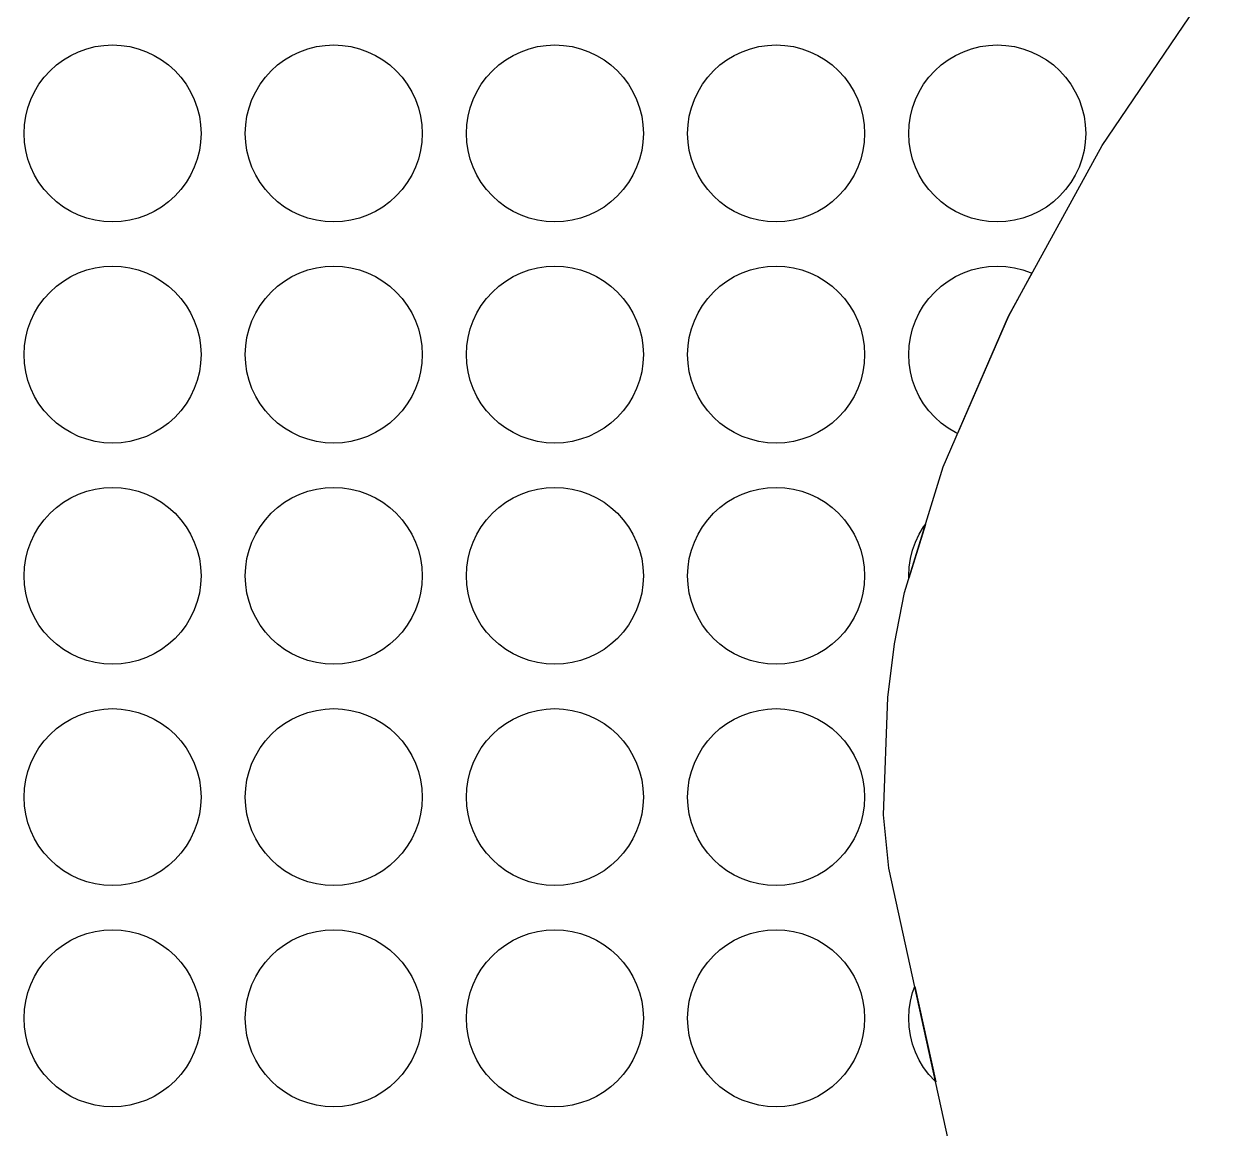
# Model space of a CAD drawing. Header units: millimetres. Extents: x -41 to 93, y -13 to 82.
# Drawn here: x 55.82 to 69.42, y 58.45 to 70.93 of the extents above; entities that cross this region are included whole.
import ezdxf

# ---------------------------------------------------------------- set-up
doc = ezdxf.new("R2010")
doc.units = ezdxf.units.MM
doc.layers.add('background', color=7, linetype='Continuous')
doc.layers.add('outline_2', color=3, linetype='Continuous')

msp = doc.modelspace()

# ---------------------------------------------------------------- linework, layer by layer
at = {"layer": 'background'}
for points in [[(57.819, 69.698), (57.814, 69.6), (57.8, 69.503), (57.776, 69.407), (57.743, 69.315), (57.701, 69.226), (57.65, 69.142), (57.592, 69.063), (57.526, 68.991), (57.453, 68.925), (57.374, 68.866), (57.29, 68.816), (57.201, 68.774), (57.109, 68.741), (57.014, 68.717), (56.917, 68.702), (56.819, 68.698), (56.721, 68.702), (56.624, 68.717), (56.528, 68.741), (56.436, 68.774), (56.347, 68.816), (56.263, 68.866), (56.184, 68.925), (56.112, 68.991), (56.046, 69.063), (55.987, 69.142), (55.937, 69.226), (55.895, 69.315), (55.862, 69.407), (55.838, 69.503), (55.824, 69.6), (55.819, 69.698), (55.824, 69.796), (55.838, 69.893), (55.862, 69.988), (55.895, 70.08), (55.937, 70.169), (55.987, 70.253), (56.046, 70.332), (56.112, 70.405), (56.184, 70.471), (56.263, 70.529), (56.347, 70.58), (56.436, 70.621), (56.528, 70.655), (56.624, 70.678), (56.721, 70.693), (56.819, 70.698), (56.917, 70.693), (57.014, 70.678), (57.109, 70.655), (57.201, 70.621), (57.29, 70.58), (57.374, 70.529), (57.453, 70.471), (57.526, 70.405), (57.592, 70.332), (57.65, 70.253), (57.701, 70.169), (57.743, 70.08), (57.776, 69.988), (57.8, 69.893), (57.814, 69.796)], [(60.319, 69.698), (60.314, 69.6), (60.3, 69.503), (60.276, 69.407), (60.243, 69.315), (60.201, 69.226), (60.15, 69.142), (60.092, 69.063), (60.026, 68.991), (59.953, 68.925), (59.874, 68.866), (59.79, 68.816), (59.701, 68.774), (59.609, 68.741), (59.514, 68.717), (59.417, 68.702), (59.319, 68.698), (59.221, 68.702), (59.124, 68.717), (59.028, 68.741), (58.936, 68.774), (58.847, 68.816), (58.763, 68.866), (58.684, 68.925), (58.612, 68.991), (58.546, 69.063), (58.487, 69.142), (58.437, 69.226), (58.395, 69.315), (58.362, 69.407), (58.338, 69.503), (58.324, 69.6), (58.319, 69.698), (58.324, 69.796), (58.338, 69.893), (58.362, 69.988), (58.395, 70.08), (58.437, 70.169), (58.487, 70.253), (58.546, 70.332), (58.612, 70.405), (58.684, 70.471), (58.763, 70.529), (58.847, 70.58), (58.936, 70.621), (59.028, 70.655), (59.124, 70.678), (59.221, 70.693), (59.319, 70.698), (59.417, 70.693), (59.514, 70.678), (59.609, 70.655), (59.701, 70.621), (59.79, 70.58), (59.874, 70.529), (59.953, 70.471), (60.026, 70.405), (60.092, 70.332), (60.15, 70.253), (60.201, 70.169), (60.243, 70.08), (60.276, 69.988), (60.3, 69.893), (60.314, 69.796)], [(62.819, 69.698), (62.814, 69.6), (62.8, 69.503), (62.776, 69.407), (62.743, 69.315), (62.701, 69.226), (62.65, 69.142), (62.592, 69.063), (62.526, 68.991), (62.453, 68.925), (62.374, 68.866), (62.29, 68.816), (62.201, 68.774), (62.109, 68.741), (62.014, 68.717), (61.917, 68.702), (61.819, 68.698), (61.721, 68.702), (61.624, 68.717), (61.528, 68.741), (61.436, 68.774), (61.347, 68.816), (61.263, 68.866), (61.184, 68.925), (61.112, 68.991), (61.046, 69.063), (60.987, 69.142), (60.937, 69.226), (60.895, 69.315), (60.862, 69.407), (60.838, 69.503), (60.824, 69.6), (60.819, 69.698), (60.824, 69.796), (60.838, 69.893), (60.862, 69.988), (60.895, 70.08), (60.937, 70.169), (60.987, 70.253), (61.046, 70.332), (61.112, 70.405), (61.184, 70.471), (61.263, 70.529), (61.347, 70.58), (61.436, 70.621), (61.528, 70.655), (61.624, 70.678), (61.721, 70.693), (61.819, 70.698), (61.917, 70.693), (62.014, 70.678), (62.109, 70.655), (62.201, 70.621), (62.29, 70.58), (62.374, 70.529), (62.453, 70.471), (62.526, 70.405), (62.592, 70.332), (62.65, 70.253), (62.701, 70.169), (62.743, 70.08), (62.776, 69.988), (62.8, 69.893), (62.814, 69.796)], [(65.319, 69.698), (65.314, 69.6), (65.3, 69.503), (65.276, 69.407), (65.243, 69.315), (65.201, 69.226), (65.15, 69.142), (65.092, 69.063), (65.026, 68.991), (64.953, 68.925), (64.874, 68.866), (64.79, 68.816), (64.701, 68.774), (64.609, 68.741), (64.514, 68.717), (64.417, 68.702), (64.319, 68.698), (64.221, 68.702), (64.124, 68.717), (64.028, 68.741), (63.936, 68.774), (63.847, 68.816), (63.763, 68.866), (63.684, 68.925), (63.612, 68.991), (63.546, 69.063), (63.487, 69.142), (63.437, 69.226), (63.395, 69.315), (63.362, 69.407), (63.338, 69.503), (63.324, 69.6), (63.319, 69.698), (63.324, 69.796), (63.338, 69.893), (63.362, 69.988), (63.395, 70.08), (63.437, 70.169), (63.487, 70.253), (63.546, 70.332), (63.612, 70.405), (63.684, 70.471), (63.763, 70.529), (63.847, 70.58), (63.936, 70.621), (64.028, 70.655), (64.124, 70.678), (64.221, 70.693), (64.319, 70.698), (64.417, 70.693), (64.514, 70.678), (64.609, 70.655), (64.701, 70.621), (64.79, 70.58), (64.874, 70.529), (64.953, 70.471), (65.026, 70.405), (65.092, 70.332), (65.15, 70.253), (65.201, 70.169), (65.243, 70.08), (65.276, 69.988), (65.3, 69.893), (65.314, 69.796)], [(67.819, 69.698), (67.814, 69.6), (67.8, 69.503), (67.776, 69.407), (67.743, 69.315), (67.701, 69.226), (67.65, 69.142), (67.592, 69.063), (67.526, 68.991), (67.453, 68.925), (67.374, 68.866), (67.29, 68.816), (67.201, 68.774), (67.109, 68.741), (67.014, 68.717), (66.917, 68.702), (66.819, 68.698), (66.721, 68.702), (66.624, 68.717), (66.528, 68.741), (66.436, 68.774), (66.347, 68.816), (66.263, 68.866), (66.184, 68.925), (66.112, 68.991), (66.046, 69.063), (65.987, 69.142), (65.937, 69.226), (65.895, 69.315), (65.862, 69.407), (65.838, 69.503), (65.824, 69.6), (65.819, 69.698), (65.824, 69.796), (65.838, 69.893), (65.862, 69.988), (65.895, 70.08), (65.937, 70.169), (65.987, 70.253), (66.046, 70.332), (66.112, 70.405), (66.184, 70.471), (66.263, 70.529), (66.347, 70.58), (66.436, 70.621), (66.528, 70.655), (66.624, 70.678), (66.721, 70.693), (66.819, 70.698), (66.917, 70.693), (67.014, 70.678), (67.109, 70.655), (67.201, 70.621), (67.29, 70.58), (67.374, 70.529), (67.453, 70.471), (67.526, 70.405), (67.592, 70.332), (67.65, 70.253), (67.701, 70.169), (67.743, 70.08), (67.776, 69.988), (67.8, 69.893), (67.814, 69.796)], [(57.819, 67.198), (57.814, 67.1), (57.8, 67.003), (57.776, 66.907), (57.743, 66.815), (57.701, 66.726), (57.65, 66.642), (57.592, 66.563), (57.526, 66.491), (57.453, 66.425), (57.374, 66.366), (57.29, 66.316), (57.201, 66.274), (57.109, 66.241), (57.014, 66.217), (56.917, 66.202), (56.819, 66.198), (56.721, 66.202), (56.624, 66.217), (56.528, 66.241), (56.436, 66.274), (56.347, 66.316), (56.263, 66.366), (56.184, 66.425), (56.112, 66.491), (56.046, 66.563), (55.987, 66.642), (55.937, 66.726), (55.895, 66.815), (55.862, 66.907), (55.838, 67.003), (55.824, 67.1), (55.819, 67.198), (55.824, 67.296), (55.838, 67.393), (55.862, 67.488), (55.895, 67.58), (55.937, 67.669), (55.987, 67.753), (56.046, 67.832), (56.112, 67.905), (56.184, 67.971), (56.263, 68.029), (56.347, 68.08), (56.436, 68.121), (56.528, 68.155), (56.624, 68.178), (56.721, 68.193), (56.819, 68.198), (56.917, 68.193), (57.014, 68.178), (57.109, 68.155), (57.201, 68.121), (57.29, 68.08), (57.374, 68.029), (57.453, 67.971), (57.526, 67.905), (57.592, 67.832), (57.65, 67.753), (57.701, 67.669), (57.743, 67.58), (57.776, 67.488), (57.8, 67.393), (57.814, 67.296)], [(60.319, 67.198), (60.314, 67.1), (60.3, 67.003), (60.276, 66.907), (60.243, 66.815), (60.201, 66.726), (60.15, 66.642), (60.092, 66.563), (60.026, 66.491), (59.953, 66.425), (59.874, 66.366), (59.79, 66.316), (59.701, 66.274), (59.609, 66.241), (59.514, 66.217), (59.417, 66.202), (59.319, 66.198), (59.221, 66.202), (59.124, 66.217), (59.028, 66.241), (58.936, 66.274), (58.847, 66.316), (58.763, 66.366), (58.684, 66.425), (58.612, 66.491), (58.546, 66.563), (58.487, 66.642), (58.437, 66.726), (58.395, 66.815), (58.362, 66.907), (58.338, 67.003), (58.324, 67.1), (58.319, 67.198), (58.324, 67.296), (58.338, 67.393), (58.362, 67.488), (58.395, 67.58), (58.437, 67.669), (58.487, 67.753), (58.546, 67.832), (58.612, 67.905), (58.684, 67.971), (58.763, 68.029), (58.847, 68.08), (58.936, 68.121), (59.028, 68.155), (59.124, 68.178), (59.221, 68.193), (59.319, 68.198), (59.417, 68.193), (59.514, 68.178), (59.609, 68.155), (59.701, 68.121), (59.79, 68.08), (59.874, 68.029), (59.953, 67.971), (60.026, 67.905), (60.092, 67.832), (60.15, 67.753), (60.201, 67.669), (60.243, 67.58), (60.276, 67.488), (60.3, 67.393), (60.314, 67.296)], [(62.819, 67.198), (62.814, 67.1), (62.8, 67.003), (62.776, 66.907), (62.743, 66.815), (62.701, 66.726), (62.65, 66.642), (62.592, 66.563), (62.526, 66.491), (62.453, 66.425), (62.374, 66.366), (62.29, 66.316), (62.201, 66.274), (62.109, 66.241), (62.014, 66.217), (61.917, 66.202), (61.819, 66.198), (61.721, 66.202), (61.624, 66.217), (61.528, 66.241), (61.436, 66.274), (61.347, 66.316), (61.263, 66.366), (61.184, 66.425), (61.112, 66.491), (61.046, 66.563), (60.987, 66.642), (60.937, 66.726), (60.895, 66.815), (60.862, 66.907), (60.838, 67.003), (60.824, 67.1), (60.819, 67.198), (60.824, 67.296), (60.838, 67.393), (60.862, 67.488), (60.895, 67.58), (60.937, 67.669), (60.987, 67.753), (61.046, 67.832), (61.112, 67.905), (61.184, 67.971), (61.263, 68.029), (61.347, 68.08), (61.436, 68.121), (61.528, 68.155), (61.624, 68.178), (61.721, 68.193), (61.819, 68.198), (61.917, 68.193), (62.014, 68.178), (62.109, 68.155), (62.201, 68.121), (62.29, 68.08), (62.374, 68.029), (62.453, 67.971), (62.526, 67.905), (62.592, 67.832), (62.65, 67.753), (62.701, 67.669), (62.743, 67.58), (62.776, 67.488), (62.8, 67.393), (62.814, 67.296)], [(65.319, 67.198), (65.314, 67.1), (65.3, 67.003), (65.276, 66.907), (65.243, 66.815), (65.201, 66.726), (65.15, 66.642), (65.092, 66.563), (65.026, 66.491), (64.953, 66.425), (64.874, 66.366), (64.79, 66.316), (64.701, 66.274), (64.609, 66.241), (64.514, 66.217), (64.417, 66.202), (64.319, 66.198), (64.221, 66.202), (64.124, 66.217), (64.028, 66.241), (63.936, 66.274), (63.847, 66.316), (63.763, 66.366), (63.684, 66.425), (63.612, 66.491), (63.546, 66.563), (63.487, 66.642), (63.437, 66.726), (63.395, 66.815), (63.362, 66.907), (63.338, 67.003), (63.324, 67.1), (63.319, 67.198), (63.324, 67.296), (63.338, 67.393), (63.362, 67.488), (63.395, 67.58), (63.437, 67.669), (63.487, 67.753), (63.546, 67.832), (63.612, 67.905), (63.684, 67.971), (63.763, 68.029), (63.847, 68.08), (63.936, 68.121), (64.028, 68.155), (64.124, 68.178), (64.221, 68.193), (64.319, 68.198), (64.417, 68.193), (64.514, 68.178), (64.609, 68.155), (64.701, 68.121), (64.79, 68.08), (64.874, 68.029), (64.953, 67.971), (65.026, 67.905), (65.092, 67.832), (65.15, 67.753), (65.201, 67.669), (65.243, 67.58), (65.276, 67.488), (65.3, 67.393), (65.314, 67.296)], [(66.945, 67.634), (66.37, 66.305), (66.347, 66.316), (66.263, 66.366), (66.184, 66.425), (66.112, 66.491), (66.046, 66.563), (65.987, 66.642), (65.937, 66.726), (65.895, 66.815), (65.862, 66.907), (65.838, 67.003), (65.824, 67.1), (65.819, 67.198), (65.824, 67.296), (65.838, 67.393), (65.862, 67.488), (65.895, 67.58), (65.937, 67.669), (65.987, 67.753), (66.046, 67.832), (66.112, 67.905), (66.184, 67.971), (66.263, 68.029), (66.347, 68.08), (66.436, 68.121), (66.528, 68.155), (66.624, 68.178), (66.721, 68.193), (66.819, 68.198), (66.917, 68.193), (67.014, 68.178), (67.109, 68.155), (67.201, 68.121), (67.211, 68.117)], [(57.819, 64.698), (57.814, 64.6), (57.8, 64.503), (57.776, 64.407), (57.743, 64.315), (57.701, 64.226), (57.65, 64.142), (57.592, 64.063), (57.526, 63.991), (57.453, 63.925), (57.374, 63.866), (57.29, 63.816), (57.201, 63.774), (57.109, 63.741), (57.014, 63.717), (56.917, 63.702), (56.819, 63.698), (56.721, 63.702), (56.624, 63.717), (56.528, 63.741), (56.436, 63.774), (56.347, 63.816), (56.263, 63.866), (56.184, 63.925), (56.112, 63.991), (56.046, 64.063), (55.987, 64.142), (55.937, 64.226), (55.895, 64.315), (55.862, 64.407), (55.838, 64.503), (55.824, 64.6), (55.819, 64.698), (55.824, 64.796), (55.838, 64.893), (55.862, 64.988), (55.895, 65.08), (55.937, 65.169), (55.987, 65.253), (56.046, 65.332), (56.112, 65.405), (56.184, 65.471), (56.263, 65.529), (56.347, 65.58), (56.436, 65.621), (56.528, 65.655), (56.624, 65.678), (56.721, 65.693), (56.819, 65.698), (56.917, 65.693), (57.014, 65.678), (57.109, 65.655), (57.201, 65.621), (57.29, 65.58), (57.374, 65.529), (57.453, 65.471), (57.526, 65.405), (57.592, 65.332), (57.65, 65.253), (57.701, 65.169), (57.743, 65.08), (57.776, 64.988), (57.8, 64.893), (57.814, 64.796)], [(60.319, 64.698), (60.314, 64.6), (60.3, 64.503), (60.276, 64.407), (60.243, 64.315), (60.201, 64.226), (60.15, 64.142), (60.092, 64.063), (60.026, 63.991), (59.953, 63.925), (59.874, 63.866), (59.79, 63.816), (59.701, 63.774), (59.609, 63.741), (59.514, 63.717), (59.417, 63.702), (59.319, 63.698), (59.221, 63.702), (59.124, 63.717), (59.028, 63.741), (58.936, 63.774), (58.847, 63.816), (58.763, 63.866), (58.684, 63.925), (58.612, 63.991), (58.546, 64.063), (58.487, 64.142), (58.437, 64.226), (58.395, 64.315), (58.362, 64.407), (58.338, 64.503), (58.324, 64.6), (58.319, 64.698), (58.324, 64.796), (58.338, 64.893), (58.362, 64.988), (58.395, 65.08), (58.437, 65.169), (58.487, 65.253), (58.546, 65.332), (58.612, 65.405), (58.684, 65.471), (58.763, 65.529), (58.847, 65.58), (58.936, 65.621), (59.028, 65.655), (59.124, 65.678), (59.221, 65.693), (59.319, 65.698), (59.417, 65.693), (59.514, 65.678), (59.609, 65.655), (59.701, 65.621), (59.79, 65.58), (59.874, 65.529), (59.953, 65.471), (60.026, 65.405), (60.092, 65.332), (60.15, 65.253), (60.201, 65.169), (60.243, 65.08), (60.276, 64.988), (60.3, 64.893), (60.314, 64.796)], [(62.819, 64.698), (62.814, 64.6), (62.8, 64.503), (62.776, 64.407), (62.743, 64.315), (62.701, 64.226), (62.65, 64.142), (62.592, 64.063), (62.526, 63.991), (62.453, 63.925), (62.374, 63.866), (62.29, 63.816), (62.201, 63.774), (62.109, 63.741), (62.014, 63.717), (61.917, 63.702), (61.819, 63.698), (61.721, 63.702), (61.624, 63.717), (61.528, 63.741), (61.436, 63.774), (61.347, 63.816), (61.263, 63.866), (61.184, 63.925), (61.112, 63.991), (61.046, 64.063), (60.987, 64.142), (60.937, 64.226), (60.895, 64.315), (60.862, 64.407), (60.838, 64.503), (60.824, 64.6), (60.819, 64.698), (60.824, 64.796), (60.838, 64.893), (60.862, 64.988), (60.895, 65.08), (60.937, 65.169), (60.987, 65.253), (61.046, 65.332), (61.112, 65.405), (61.184, 65.471), (61.263, 65.529), (61.347, 65.58), (61.436, 65.621), (61.528, 65.655), (61.624, 65.678), (61.721, 65.693), (61.819, 65.698), (61.917, 65.693), (62.014, 65.678), (62.109, 65.655), (62.201, 65.621), (62.29, 65.58), (62.374, 65.529), (62.453, 65.471), (62.526, 65.405), (62.592, 65.332), (62.65, 65.253), (62.701, 65.169), (62.743, 65.08), (62.776, 64.988), (62.8, 64.893), (62.814, 64.796)], [(65.319, 64.698), (65.314, 64.6), (65.3, 64.503), (65.276, 64.407), (65.243, 64.315), (65.201, 64.226), (65.15, 64.142), (65.092, 64.063), (65.026, 63.991), (64.953, 63.925), (64.874, 63.866), (64.79, 63.816), (64.701, 63.774), (64.609, 63.741), (64.514, 63.717), (64.417, 63.702), (64.319, 63.698), (64.221, 63.702), (64.124, 63.717), (64.028, 63.741), (63.936, 63.774), (63.847, 63.816), (63.763, 63.866), (63.684, 63.925), (63.612, 63.991), (63.546, 64.063), (63.487, 64.142), (63.437, 64.226), (63.395, 64.315), (63.362, 64.407), (63.338, 64.503), (63.324, 64.6), (63.319, 64.698), (63.324, 64.796), (63.338, 64.893), (63.362, 64.988), (63.395, 65.08), (63.437, 65.169), (63.487, 65.253), (63.546, 65.332), (63.612, 65.405), (63.684, 65.471), (63.763, 65.529), (63.847, 65.58), (63.936, 65.621), (64.028, 65.655), (64.124, 65.678), (64.221, 65.693), (64.319, 65.698), (64.417, 65.693), (64.514, 65.678), (64.609, 65.655), (64.701, 65.621), (64.79, 65.58), (64.874, 65.529), (64.953, 65.471), (65.026, 65.405), (65.092, 65.332), (65.15, 65.253), (65.201, 65.169), (65.243, 65.08), (65.276, 64.988), (65.3, 64.893), (65.314, 64.796)], [(65.82, 64.673), (65.819, 64.698), (65.824, 64.796), (65.838, 64.893), (65.862, 64.988), (65.895, 65.08), (65.937, 65.169), (65.987, 65.253), (66.007, 65.28)], [(57.819, 62.198), (57.814, 62.1), (57.8, 62.003), (57.776, 61.907), (57.743, 61.815), (57.701, 61.726), (57.65, 61.642), (57.592, 61.563), (57.526, 61.491), (57.453, 61.425), (57.374, 61.366), (57.29, 61.316), (57.201, 61.274), (57.109, 61.241), (57.014, 61.217), (56.917, 61.202), (56.819, 61.198), (56.721, 61.202), (56.624, 61.217), (56.528, 61.241), (56.436, 61.274), (56.347, 61.316), (56.263, 61.366), (56.184, 61.425), (56.112, 61.491), (56.046, 61.563), (55.987, 61.642), (55.937, 61.726), (55.895, 61.815), (55.862, 61.907), (55.838, 62.003), (55.824, 62.1), (55.819, 62.198), (55.824, 62.296), (55.838, 62.393), (55.862, 62.488), (55.895, 62.58), (55.937, 62.669), (55.987, 62.753), (56.046, 62.832), (56.112, 62.905), (56.184, 62.971), (56.263, 63.029), (56.347, 63.08), (56.436, 63.121), (56.528, 63.155), (56.624, 63.178), (56.721, 63.193), (56.819, 63.198), (56.917, 63.193), (57.014, 63.178), (57.109, 63.155), (57.201, 63.121), (57.29, 63.08), (57.374, 63.029), (57.453, 62.971), (57.526, 62.905), (57.592, 62.832), (57.65, 62.753), (57.701, 62.669), (57.743, 62.58), (57.776, 62.488), (57.8, 62.393), (57.814, 62.296)], [(60.319, 62.198), (60.314, 62.1), (60.3, 62.003), (60.276, 61.907), (60.243, 61.815), (60.201, 61.726), (60.15, 61.642), (60.092, 61.563), (60.026, 61.491), (59.953, 61.425), (59.874, 61.366), (59.79, 61.316), (59.701, 61.274), (59.609, 61.241), (59.514, 61.217), (59.417, 61.202), (59.319, 61.198), (59.221, 61.202), (59.124, 61.217), (59.028, 61.241), (58.936, 61.274), (58.847, 61.316), (58.763, 61.366), (58.684, 61.425), (58.612, 61.491), (58.546, 61.563), (58.487, 61.642), (58.437, 61.726), (58.395, 61.815), (58.362, 61.907), (58.338, 62.003), (58.324, 62.1), (58.319, 62.198), (58.324, 62.296), (58.338, 62.393), (58.362, 62.488), (58.395, 62.58), (58.437, 62.669), (58.487, 62.753), (58.546, 62.832), (58.612, 62.905), (58.684, 62.971), (58.763, 63.029), (58.847, 63.08), (58.936, 63.121), (59.028, 63.155), (59.124, 63.178), (59.221, 63.193), (59.319, 63.198), (59.417, 63.193), (59.514, 63.178), (59.609, 63.155), (59.701, 63.121), (59.79, 63.08), (59.874, 63.029), (59.953, 62.971), (60.026, 62.905), (60.092, 62.832), (60.15, 62.753), (60.201, 62.669), (60.243, 62.58), (60.276, 62.488), (60.3, 62.393), (60.314, 62.296)], [(62.819, 62.198), (62.814, 62.1), (62.8, 62.003), (62.776, 61.907), (62.743, 61.815), (62.701, 61.726), (62.65, 61.642), (62.592, 61.563), (62.526, 61.491), (62.453, 61.425), (62.374, 61.366), (62.29, 61.316), (62.201, 61.274), (62.109, 61.241), (62.014, 61.217), (61.917, 61.202), (61.819, 61.198), (61.721, 61.202), (61.624, 61.217), (61.528, 61.241), (61.436, 61.274), (61.347, 61.316), (61.263, 61.366), (61.184, 61.425), (61.112, 61.491), (61.046, 61.563), (60.987, 61.642), (60.937, 61.726), (60.895, 61.815), (60.862, 61.907), (60.838, 62.003), (60.824, 62.1), (60.819, 62.198), (60.824, 62.296), (60.838, 62.393), (60.862, 62.488), (60.895, 62.58), (60.937, 62.669), (60.987, 62.753), (61.046, 62.832), (61.112, 62.905), (61.184, 62.971), (61.263, 63.029), (61.347, 63.08), (61.436, 63.121), (61.528, 63.155), (61.624, 63.178), (61.721, 63.193), (61.819, 63.198), (61.917, 63.193), (62.014, 63.178), (62.109, 63.155), (62.201, 63.121), (62.29, 63.08), (62.374, 63.029), (62.453, 62.971), (62.526, 62.905), (62.592, 62.832), (62.65, 62.753), (62.701, 62.669), (62.743, 62.58), (62.776, 62.488), (62.8, 62.393), (62.814, 62.296)], [(65.319, 62.198), (65.314, 62.1), (65.3, 62.003), (65.276, 61.907), (65.243, 61.815), (65.201, 61.726), (65.15, 61.642), (65.092, 61.563), (65.026, 61.491), (64.953, 61.425), (64.874, 61.366), (64.79, 61.316), (64.701, 61.274), (64.609, 61.241), (64.514, 61.217), (64.417, 61.202), (64.319, 61.198), (64.221, 61.202), (64.124, 61.217), (64.028, 61.241), (63.936, 61.274), (63.847, 61.316), (63.763, 61.366), (63.684, 61.425), (63.612, 61.491), (63.546, 61.563), (63.487, 61.642), (63.437, 61.726), (63.395, 61.815), (63.362, 61.907), (63.338, 62.003), (63.324, 62.1), (63.319, 62.198), (63.324, 62.296), (63.338, 62.393), (63.362, 62.488), (63.395, 62.58), (63.437, 62.669), (63.487, 62.753), (63.546, 62.832), (63.612, 62.905), (63.684, 62.971), (63.763, 63.029), (63.847, 63.08), (63.936, 63.121), (64.028, 63.155), (64.124, 63.178), (64.221, 63.193), (64.319, 63.198), (64.417, 63.193), (64.514, 63.178), (64.609, 63.155), (64.701, 63.121), (64.79, 63.08), (64.874, 63.029), (64.953, 62.971), (65.026, 62.905), (65.092, 62.832), (65.15, 62.753), (65.201, 62.669), (65.243, 62.58), (65.276, 62.488), (65.3, 62.393), (65.314, 62.296)], [(57.819, 59.698), (57.814, 59.6), (57.8, 59.503), (57.776, 59.407), (57.743, 59.315), (57.701, 59.226), (57.65, 59.142), (57.592, 59.063), (57.526, 58.991), (57.453, 58.925), (57.374, 58.866), (57.29, 58.816), (57.201, 58.774), (57.109, 58.741), (57.014, 58.717), (56.917, 58.702), (56.819, 58.698), (56.721, 58.702), (56.624, 58.717), (56.528, 58.741), (56.436, 58.774), (56.347, 58.816), (56.263, 58.866), (56.184, 58.925), (56.112, 58.991), (56.046, 59.063), (55.987, 59.142), (55.937, 59.226), (55.895, 59.315), (55.862, 59.407), (55.838, 59.503), (55.824, 59.6), (55.819, 59.698), (55.824, 59.796), (55.838, 59.893), (55.862, 59.988), (55.895, 60.08), (55.937, 60.169), (55.987, 60.253), (56.046, 60.332), (56.112, 60.405), (56.184, 60.471), (56.263, 60.529), (56.347, 60.58), (56.436, 60.621), (56.528, 60.655), (56.624, 60.678), (56.721, 60.693), (56.819, 60.698), (56.917, 60.693), (57.014, 60.678), (57.109, 60.655), (57.201, 60.621), (57.29, 60.58), (57.374, 60.529), (57.453, 60.471), (57.526, 60.405), (57.592, 60.332), (57.65, 60.253), (57.701, 60.169), (57.743, 60.08), (57.776, 59.988), (57.8, 59.893), (57.814, 59.796)], [(60.319, 59.698), (60.314, 59.6), (60.3, 59.503), (60.276, 59.407), (60.243, 59.315), (60.201, 59.226), (60.15, 59.142), (60.092, 59.063), (60.026, 58.991), (59.953, 58.925), (59.874, 58.866), (59.79, 58.816), (59.701, 58.774), (59.609, 58.741), (59.514, 58.717), (59.417, 58.702), (59.319, 58.698), (59.221, 58.702), (59.124, 58.717), (59.028, 58.741), (58.936, 58.774), (58.847, 58.816), (58.763, 58.866), (58.684, 58.925), (58.612, 58.991), (58.546, 59.063), (58.487, 59.142), (58.437, 59.226), (58.395, 59.315), (58.362, 59.407), (58.338, 59.503), (58.324, 59.6), (58.319, 59.698), (58.324, 59.796), (58.338, 59.893), (58.362, 59.988), (58.395, 60.08), (58.437, 60.169), (58.487, 60.253), (58.546, 60.332), (58.612, 60.405), (58.684, 60.471), (58.763, 60.529), (58.847, 60.58), (58.936, 60.621), (59.028, 60.655), (59.124, 60.678), (59.221, 60.693), (59.319, 60.698), (59.417, 60.693), (59.514, 60.678), (59.609, 60.655), (59.701, 60.621), (59.79, 60.58), (59.874, 60.529), (59.953, 60.471), (60.026, 60.405), (60.092, 60.332), (60.15, 60.253), (60.201, 60.169), (60.243, 60.08), (60.276, 59.988), (60.3, 59.893), (60.314, 59.796)], [(62.819, 59.698), (62.814, 59.6), (62.8, 59.503), (62.776, 59.407), (62.743, 59.315), (62.701, 59.226), (62.65, 59.142), (62.592, 59.063), (62.526, 58.991), (62.453, 58.925), (62.374, 58.866), (62.29, 58.816), (62.201, 58.774), (62.109, 58.741), (62.014, 58.717), (61.917, 58.702), (61.819, 58.698), (61.721, 58.702), (61.624, 58.717), (61.528, 58.741), (61.436, 58.774), (61.347, 58.816), (61.263, 58.866), (61.184, 58.925), (61.112, 58.991), (61.046, 59.063), (60.987, 59.142), (60.937, 59.226), (60.895, 59.315), (60.862, 59.407), (60.838, 59.503), (60.824, 59.6), (60.819, 59.698), (60.824, 59.796), (60.838, 59.893), (60.862, 59.988), (60.895, 60.08), (60.937, 60.169), (60.987, 60.253), (61.046, 60.332), (61.112, 60.405), (61.184, 60.471), (61.263, 60.529), (61.347, 60.58), (61.436, 60.621), (61.528, 60.655), (61.624, 60.678), (61.721, 60.693), (61.819, 60.698), (61.917, 60.693), (62.014, 60.678), (62.109, 60.655), (62.201, 60.621), (62.29, 60.58), (62.374, 60.529), (62.453, 60.471), (62.526, 60.405), (62.592, 60.332), (62.65, 60.253), (62.701, 60.169), (62.743, 60.08), (62.776, 59.988), (62.8, 59.893), (62.814, 59.796)], [(65.319, 59.698), (65.314, 59.6), (65.3, 59.503), (65.276, 59.407), (65.243, 59.315), (65.201, 59.226), (65.15, 59.142), (65.092, 59.063), (65.026, 58.991), (64.953, 58.925), (64.874, 58.866), (64.79, 58.816), (64.701, 58.774), (64.609, 58.741), (64.514, 58.717), (64.417, 58.702), (64.319, 58.698), (64.221, 58.702), (64.124, 58.717), (64.028, 58.741), (63.936, 58.774), (63.847, 58.816), (63.763, 58.866), (63.684, 58.925), (63.612, 58.991), (63.546, 59.063), (63.487, 59.142), (63.437, 59.226), (63.395, 59.315), (63.362, 59.407), (63.338, 59.503), (63.324, 59.6), (63.319, 59.698), (63.324, 59.796), (63.338, 59.893), (63.362, 59.988), (63.395, 60.08), (63.437, 60.169), (63.487, 60.253), (63.546, 60.332), (63.612, 60.405), (63.684, 60.471), (63.763, 60.529), (63.847, 60.58), (63.936, 60.621), (64.028, 60.655), (64.124, 60.678), (64.221, 60.693), (64.319, 60.698), (64.417, 60.693), (64.514, 60.678), (64.609, 60.655), (64.701, 60.621), (64.79, 60.58), (64.874, 60.529), (64.953, 60.471), (65.026, 60.405), (65.092, 60.332), (65.15, 60.253), (65.201, 60.169), (65.243, 60.08), (65.276, 59.988), (65.3, 59.893), (65.314, 59.796)], [(66.123, 58.98), (66.112, 58.991), (66.046, 59.063), (65.987, 59.142), (65.937, 59.226), (65.895, 59.315), (65.862, 59.407), (65.838, 59.503), (65.824, 59.6), (65.819, 59.698), (65.824, 59.796), (65.838, 59.893), (65.862, 59.988), (65.887, 60.059)]]:
    msp.add_lwpolyline(points, close=True, dxfattribs=at)
at = {"layer": 'outline_2'}
msp.add_lwpolyline([(67.252, 53.818), (65.595, 61.393), (65.535, 61.999), (65.582, 63.322), (65.657, 63.93), (65.77, 64.511), (66.207, 65.93), (66.945, 67.634), (68.006, 69.56), (69.415, 71.642)], dxfattribs=at)

doc.saveas('drawing.dxf')
